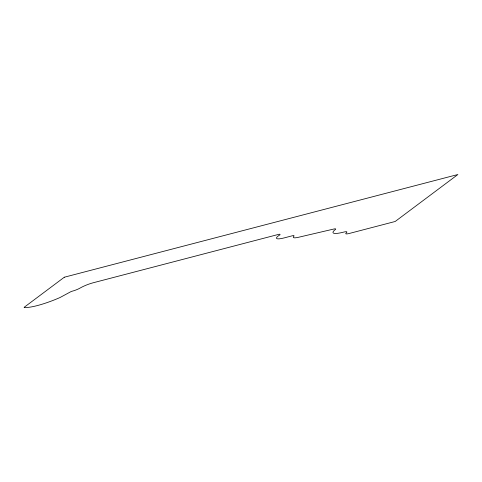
<?xml version="1.0" encoding="UTF-8"?>
<svg xmlns="http://www.w3.org/2000/svg" width="482" height="482" viewBox="0 0 482 482"><rect width="100%" height="100%" fill="white"/><g stroke="black" fill="none" stroke-linecap="round" stroke-linejoin="round"><path stroke-width="0.72" d="M64.323 277.216L24.1 307.347A30.336 5.423 -21.1 0 0 60.093 297.49L70.215 292.032A1.82 0.325 -21.1 0 1 72.493 291.122A7.031 1.259 -21.1 0 0 80.241 287.983A11.586 2.073 -21.1 0 1 93.171 282.777L279.421 234.168L280.156 234.686A16.147 2.886 -21.1 0 0 284.38 237.849L291.279 236.047A4.766 0.85 -21.1 0 1 293.863 236.222A12.761 2.283 -21.1 0 0 298.515 237.277L334.261 228.926A4.555 0.813 -21.1 0 1 335.243 229.613A22.082 3.946 -21.1 0 0 343.69 232.095A6.676 1.193 -21.1 0 1 346.335 232.77A7.128 1.277 -21.1 0 0 349.191 233.487L395.18 221.485L457.9 174.508L64.323 277.216"/></g></svg>
